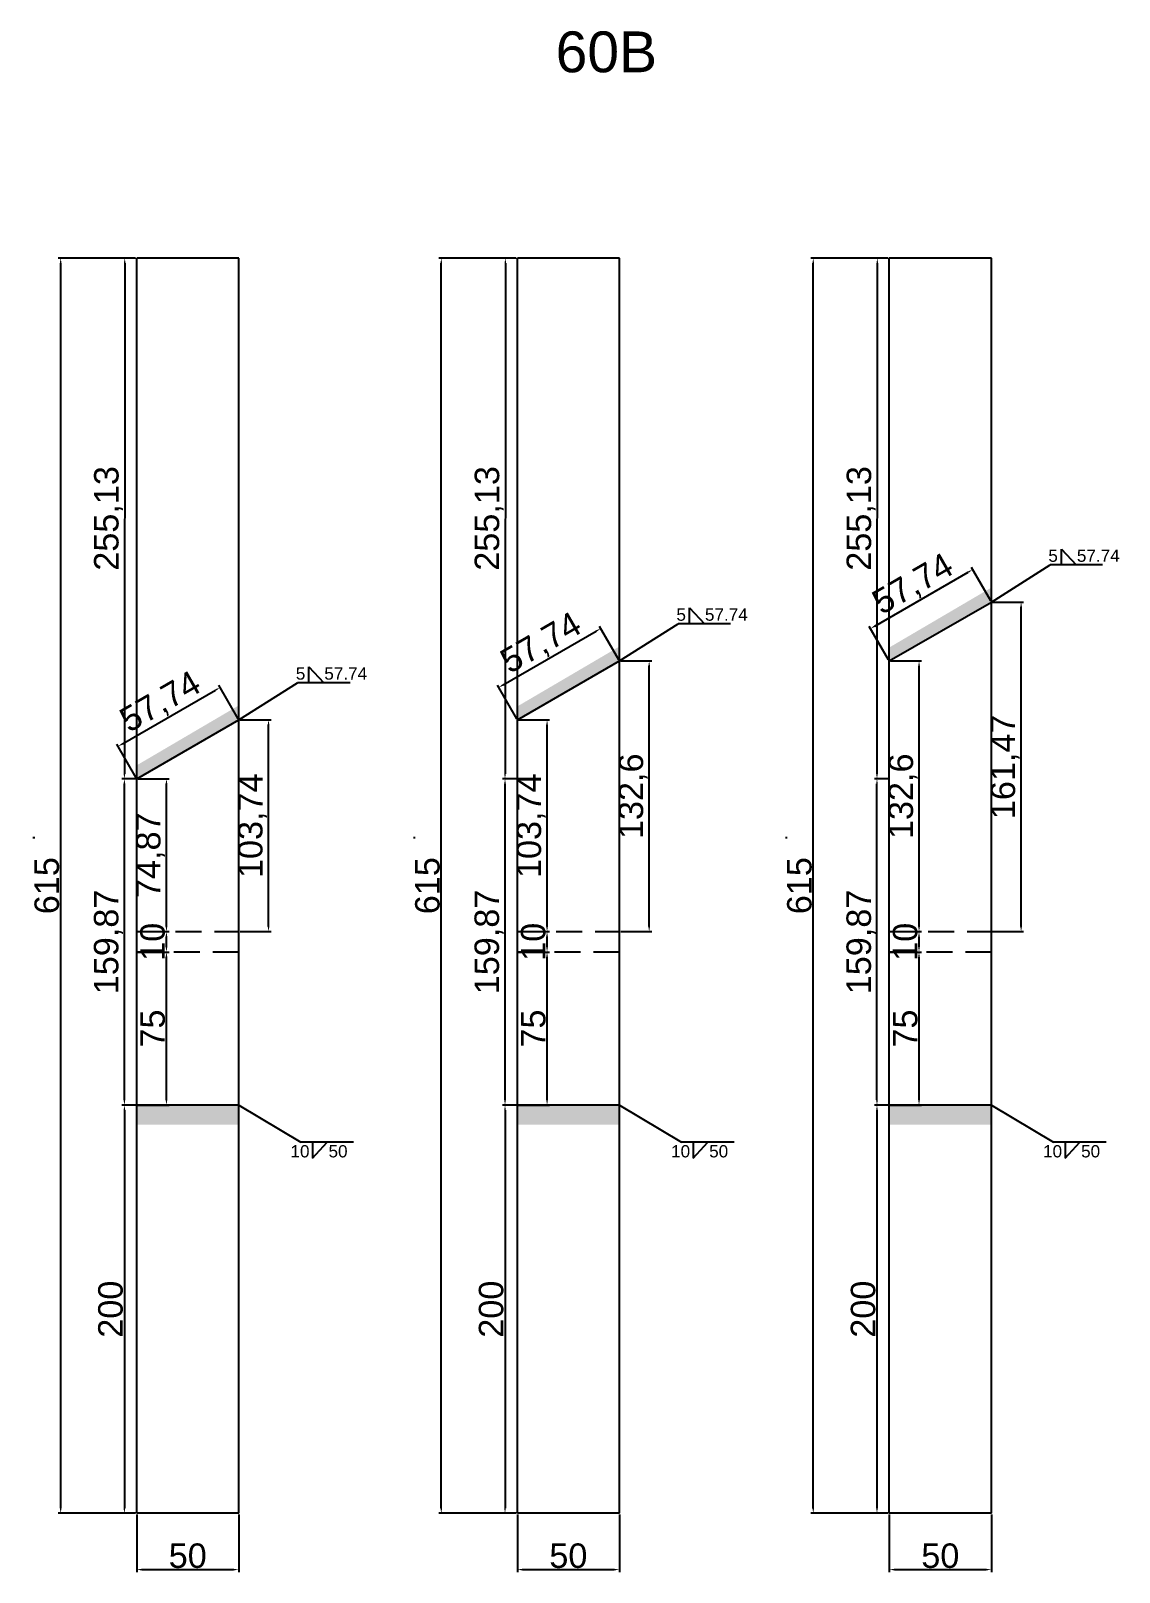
# Model space of a CAD drawing. Header units: millimetres. Extents: x 1455 to 24185, y -7314 to 4772.
# Drawn here: x 16791 to 17324, y 77 to 832 of the extents above; entities that cross this region are included whole.
import ezdxf

# ---------------------------------------------------------------- set-up
doc = ezdxf.new("R2010")
doc.units = ezdxf.units.MM
doc.linetypes.add('DASHED', pattern=[19.05, 12.7, -6.35])
for name, color, linetype in [('尺寸标注', 6, 'Continuous'), ('标号', 4, 'Continuous'), ('焊缝', 250, 'Continuous')]:
    doc.layers.add(name, color=color, linetype=linetype)
doc.styles.get("Standard").update_dxf_attribs({"font": 'arial.ttf'})
doc.dimstyles.new('ISO-25-JHF', dxfattribs={"dimtxt": 12, "dimasz": 2.5, "dimexe": 1.25, "dimexo": 0.625, "dimtad": 1, "dimtxsty": 'Standard', "dimcen": 2.5, "dimadec": 0, "dimazin": 0, "dimtfac": 1, "dimtmove": 0, "dimatfit": 3, "dimfxl": 1, "dimarcsym": 0})

# ---------------------------------------------------------------- blocks, each defined once
blk = doc.blocks.new('*D843')
at = {"layer": 'Defpoints', "color": 0, "transparency": 16777216}
for p in [(16842.92, 105.49), (16892.92, 105.49), (16892.92, 77.9)]:
    blk.add_point(p, dxfattribs=at)
at = {"layer": '尺寸标注', "color": 0, "lineweight": -2, "transparency": 16777216}
for p, q in [((16842.92, 104.86), (16842.92, 76.65)), ((16892.92, 104.86), (16892.92, 76.65)), ((16845.42, 77.9), (16890.42, 77.9))]:
    blk.add_line(p, q, dxfattribs=at)
at = {"layer": '尺寸标注', "color": 0, "transparency": 16777216}
for points in [[(16845.42, 78.32), (16845.42, 77.48), (16842.92, 77.9)], [(16890.42, 78.32), (16890.42, 77.48), (16892.92, 77.9)]]:
    blk.add_solid(points, dxfattribs=at)
at = {"layer": '尺寸标注', "color": 0, "transparency": 16777216, "insert": (16867.92, 84.65), "char_height": 12, "attachment_point": 5}
blk.add_mtext('50', dxfattribs=at)
blk = doc.blocks.new('*D844')
at = {"layer": 'Defpoints', "color": 0, "transparency": 16777216}
for p in [(16842.21, 390.49), (16857.49, 390.49), (16842.21, 380.49)]:
    blk.add_point(p, dxfattribs=at)
at = {"layer": '尺寸标注', "color": 0, "lineweight": -2, "transparency": 16777216}
for p, q in [((16842.84, 390.49), (16858.74, 390.49)), ((16857.49, 382.99), (16857.49, 387.99)), ((16842.84, 380.49), (16858.74, 380.49))]:
    blk.add_line(p, q, dxfattribs=at)
at = {"layer": '尺寸标注', "color": 0, "transparency": 16777216}
for points in [[(16857.07, 387.99), (16857.9, 387.99), (16857.49, 390.49)], [(16857.07, 382.99), (16857.9, 382.99), (16857.49, 380.49)]]:
    blk.add_solid(points, dxfattribs=at)
at = {"layer": '尺寸标注', "color": 0, "transparency": 16777216, "insert": (16850.74, 385.49), "char_height": 12, "attachment_point": 5, "rotation": 90}
blk.add_mtext('10', dxfattribs=at)
blk = doc.blocks.new('*D845')
at = {"layer": 'Defpoints', "color": 0, "transparency": 16777216}
for p in [(16836.89, 465.36), (16842.92, 465.36), (16842.92, 305.49)]:
    blk.add_point(p, dxfattribs=at)
at = {"layer": '尺寸标注', "color": 0, "lineweight": -2, "transparency": 16777216}
for p, q in [((16842.3, 465.36), (16835.64, 465.36)), ((16836.89, 307.99), (16836.89, 462.86)), ((16842.3, 305.49), (16835.64, 305.49))]:
    blk.add_line(p, q, dxfattribs=at)
at = {"layer": '尺寸标注', "color": 0, "transparency": 16777216}
for points in [[(16836.47, 462.86), (16837.3, 462.86), (16836.89, 465.36)], [(16836.47, 307.99), (16837.3, 307.99), (16836.89, 305.49)]]:
    blk.add_solid(points, dxfattribs=at)
at = {"layer": '尺寸标注', "color": 0, "transparency": 16777216, "insert": (16829.05, 385.42), "char_height": 12, "attachment_point": 5, "rotation": 90}
blk.add_mtext('159,87', dxfattribs=at)
blk = doc.blocks.new('*D846')
at = {"layer": 'Defpoints', "color": 0, "transparency": 16777216}
for p in [(16805.66, 720.49), (16842.92, 720.49), (16842.92, 105.49)]:
    blk.add_point(p, dxfattribs=at)
at = {"layer": '尺寸标注', "color": 0, "lineweight": -2, "transparency": 16777216}
for p, q in [((16842.3, 720.49), (16804.41, 720.49)), ((16805.66, 107.99), (16805.66, 717.99)), ((16842.3, 105.49), (16804.41, 105.49))]:
    blk.add_line(p, q, dxfattribs=at)
at = {"layer": '尺寸标注', "color": 0, "transparency": 16777216}
for points in [[(16805.25, 717.99), (16806.08, 717.99), (16805.66, 720.49)], [(16805.25, 107.99), (16806.08, 107.99), (16805.66, 105.49)]]:
    blk.add_solid(points, dxfattribs=at)
at = {"layer": '尺寸标注', "color": 0, "transparency": 16777216, "insert": (16798.91, 412.99), "char_height": 12, "attachment_point": 5, "rotation": 90}
blk.add_mtext('615', dxfattribs=at)
blk = doc.blocks.new('*D847')
at = {"layer": 'Defpoints', "color": 0, "transparency": 16777216}
for p in [(16883.75, 510.11), (16892.92, 494.22), (16842.92, 465.36)]:
    blk.add_point(p, dxfattribs=at)
at = {"layer": '尺寸标注', "color": 0, "lineweight": -2, "transparency": 16777216}
for p, q in [((16835.92, 482.49), (16881.59, 508.86)), ((16892.61, 494.76), (16883.13, 511.19)), ((16842.61, 465.9), (16833.13, 482.32))]:
    blk.add_line(p, q, dxfattribs=at)
at = {"layer": '尺寸标注', "color": 0, "transparency": 16777216}
for points in [[(16881.38, 509.22), (16881.8, 508.49), (16883.75, 510.11)], [(16835.71, 482.85), (16836.13, 482.13), (16833.75, 481.24)]]:
    blk.add_solid(points, dxfattribs=at)
at = {"layer": '尺寸标注', "color": 0, "transparency": 16777216, "insert": (16854.85, 502.44), "char_height": 12, "attachment_point": 5, "rotation": 30}
blk.add_mtext('57,74', dxfattribs=at)
blk = doc.blocks.new('*D848')
at = {"layer": 'Defpoints', "color": 0, "transparency": 16777216}
for p in [(16842.92, 720.49), (16836.89, 465.36), (16842.76, 465.36)]:
    blk.add_point(p, dxfattribs=at)
at = {"layer": '尺寸标注', "color": 0, "lineweight": -2, "transparency": 16777216}
for p, q in [((16842.3, 720.49), (16835.8, 720.49)), ((16837.05, 717.99), (16836.89, 467.86)), ((16842.13, 465.36), (16835.64, 465.36))]:
    blk.add_line(p, q, dxfattribs=at)
at = {"layer": '尺寸标注', "color": 0, "transparency": 16777216}
for points in [[(16836.63, 717.99), (16837.47, 717.99), (16837.05, 720.49)], [(16836.47, 467.86), (16837.31, 467.86), (16836.89, 465.36)]]:
    blk.add_solid(points, dxfattribs=at)
at = {"layer": '尺寸标注', "color": 0, "transparency": 16777216, "insert": (16829.13, 592.93), "char_height": 12, "attachment_point": 5, "rotation": 89.96337}
blk.add_mtext('255,13', dxfattribs=at)
blk = doc.blocks.new('*D849')
at = {"layer": 'Defpoints', "color": 0, "transparency": 16777216}
for p in [(16842.92, 305.49), (16836.89, 105.49), (16842.92, 105.49)]:
    blk.add_point(p, dxfattribs=at)
at = {"layer": '尺寸标注', "color": 0, "lineweight": -2, "transparency": 16777216}
for p, q in [((16842.3, 305.49), (16835.64, 305.49)), ((16836.89, 302.99), (16836.89, 107.99)), ((16842.3, 105.49), (16835.64, 105.49))]:
    blk.add_line(p, q, dxfattribs=at)
at = {"layer": '尺寸标注', "color": 0, "transparency": 16777216}
for points in [[(16836.47, 302.99), (16837.3, 302.99), (16836.89, 305.49)], [(16836.47, 107.99), (16837.3, 107.99), (16836.89, 105.49)]]:
    blk.add_solid(points, dxfattribs=at)
at = {"layer": '尺寸标注', "color": 0, "transparency": 16777216, "insert": (16830.13, 205.49), "char_height": 12, "attachment_point": 5, "rotation": 90}
blk.add_mtext('200', dxfattribs=at)
blk = doc.blocks.new('*D853')
at = {"layer": 'Defpoints', "color": 0, "transparency": 16777216}
for p in [(16842.92, 465.36), (16857.51, 465.36), (16842.92, 390.49)]:
    blk.add_point(p, dxfattribs=at)
at = {"layer": '尺寸标注', "color": 0, "lineweight": -2, "transparency": 16777216}
for p, q in [((16843.55, 465.36), (16858.76, 465.36)), ((16857.51, 392.99), (16857.51, 462.86)), ((16843.55, 390.49), (16858.76, 390.49))]:
    blk.add_line(p, q, dxfattribs=at)
at = {"layer": '尺寸标注', "color": 0, "transparency": 16777216}
for points in [[(16857.09, 462.86), (16857.92, 462.86), (16857.51, 465.36)], [(16857.09, 392.99), (16857.92, 392.99), (16857.51, 390.49)]]:
    blk.add_solid(points, dxfattribs=at)
at = {"layer": '尺寸标注', "color": 0, "transparency": 16777216, "insert": (16849.67, 427.92), "char_height": 12, "attachment_point": 5, "rotation": 90}
blk.add_mtext('74,87', dxfattribs=at)
blk = doc.blocks.new('*D854')
at = {"layer": 'Defpoints', "color": 0, "transparency": 16777216}
for p in [(16892.92, 494.22), (16907.51, 494.22), (16892.92, 390.49)]:
    blk.add_point(p, dxfattribs=at)
at = {"layer": '尺寸标注', "color": 0, "lineweight": -2, "transparency": 16777216}
for p, q in [((16893.55, 494.22), (16908.76, 494.22)), ((16907.51, 392.99), (16907.51, 491.72)), ((16893.55, 390.49), (16908.76, 390.49))]:
    blk.add_line(p, q, dxfattribs=at)
at = {"layer": '尺寸标注', "color": 0, "transparency": 16777216}
for points in [[(16907.09, 491.72), (16907.92, 491.72), (16907.51, 494.22)], [(16907.09, 392.99), (16907.92, 392.99), (16907.51, 390.49)]]:
    blk.add_solid(points, dxfattribs=at)
at = {"layer": '尺寸标注', "color": 0, "transparency": 16777216, "insert": (16899.67, 442.36), "char_height": 12, "attachment_point": 5, "rotation": 90}
blk.add_mtext('103,74', dxfattribs=at)
blk = doc.blocks.new('*D857')
at = {"layer": 'Defpoints', "color": 0, "transparency": 16777216}
for p in [(16842.21, 380.49), (16857.49, 380.49), (16842.21, 305.49)]:
    blk.add_point(p, dxfattribs=at)
at = {"layer": '尺寸标注', "color": 0, "lineweight": -2, "transparency": 16777216}
for p, q in [((16842.84, 380.49), (16858.74, 380.49)), ((16857.49, 307.99), (16857.49, 377.99)), ((16842.84, 305.49), (16858.74, 305.49))]:
    blk.add_line(p, q, dxfattribs=at)
at = {"layer": '尺寸标注', "color": 0, "transparency": 16777216}
for points in [[(16857.07, 377.99), (16857.9, 377.99), (16857.49, 380.49)], [(16857.07, 307.99), (16857.9, 307.99), (16857.49, 305.49)]]:
    blk.add_solid(points, dxfattribs=at)
at = {"layer": '尺寸标注', "color": 0, "transparency": 16777216, "insert": (16850.76, 342.99), "char_height": 12, "attachment_point": 5, "rotation": 90}
blk.add_mtext('75', dxfattribs=at)
blk = doc.blocks.new('*D858')
at = {"layer": 'Defpoints', "color": 0, "transparency": 16777216}
for p in [(17029.42, 105.49), (17079.42, 105.49), (17079.42, 77.9)]:
    blk.add_point(p, dxfattribs=at)
at = {"layer": '尺寸标注', "color": 0, "lineweight": -2, "transparency": 16777216}
for p, q in [((17029.42, 104.86), (17029.42, 76.65)), ((17079.42, 104.86), (17079.42, 76.65)), ((17031.92, 77.9), (17076.92, 77.9))]:
    blk.add_line(p, q, dxfattribs=at)
at = {"layer": '尺寸标注', "color": 0, "transparency": 16777216}
for points in [[(17031.92, 78.32), (17031.92, 77.48), (17029.42, 77.9)], [(17076.92, 78.32), (17076.92, 77.48), (17079.42, 77.9)]]:
    blk.add_solid(points, dxfattribs=at)
at = {"layer": '尺寸标注', "color": 0, "transparency": 16777216, "insert": (17054.42, 84.65), "char_height": 12, "attachment_point": 5}
blk.add_mtext('50', dxfattribs=at)
blk = doc.blocks.new('*D859')
at = {"layer": 'Defpoints', "color": 0, "transparency": 16777216}
for p in [(17028.71, 390.49), (17043.99, 390.49), (17028.71, 380.49)]:
    blk.add_point(p, dxfattribs=at)
at = {"layer": '尺寸标注', "color": 0, "lineweight": -2, "transparency": 16777216}
for p, q in [((17029.33, 390.49), (17045.24, 390.49)), ((17043.99, 382.99), (17043.99, 387.99)), ((17029.33, 380.49), (17045.24, 380.49))]:
    blk.add_line(p, q, dxfattribs=at)
at = {"layer": '尺寸标注', "color": 0, "transparency": 16777216}
for points in [[(17043.57, 387.99), (17044.4, 387.99), (17043.99, 390.49)], [(17043.57, 382.99), (17044.4, 382.99), (17043.99, 380.49)]]:
    blk.add_solid(points, dxfattribs=at)
at = {"layer": '尺寸标注', "color": 0, "transparency": 16777216, "insert": (17037.23, 385.49), "char_height": 12, "attachment_point": 5, "rotation": 90}
blk.add_mtext('10', dxfattribs=at)
blk = doc.blocks.new('*D860')
at = {"layer": 'Defpoints', "color": 0, "transparency": 16777216}
for p in [(17023.39, 465.36), (17029.42, 465.36), (17029.42, 305.49)]:
    blk.add_point(p, dxfattribs=at)
at = {"layer": '尺寸标注', "color": 0, "lineweight": -2, "transparency": 16777216}
for p, q in [((17028.8, 465.36), (17022.14, 465.36)), ((17023.39, 307.99), (17023.39, 462.86)), ((17028.8, 305.49), (17022.14, 305.49))]:
    blk.add_line(p, q, dxfattribs=at)
at = {"layer": '尺寸标注', "color": 0, "transparency": 16777216}
for points in [[(17022.97, 462.86), (17023.8, 462.86), (17023.39, 465.36)], [(17022.97, 307.99), (17023.8, 307.99), (17023.39, 305.49)]]:
    blk.add_solid(points, dxfattribs=at)
at = {"layer": '尺寸标注', "color": 0, "transparency": 16777216, "insert": (17015.55, 385.42), "char_height": 12, "attachment_point": 5, "rotation": 90}
blk.add_mtext('159,87', dxfattribs=at)
blk = doc.blocks.new('*D861')
at = {"layer": 'Defpoints', "color": 0, "transparency": 16777216}
for p in [(16992.16, 720.49), (17029.42, 720.49), (17029.42, 105.49)]:
    blk.add_point(p, dxfattribs=at)
at = {"layer": '尺寸标注', "color": 0, "lineweight": -2, "transparency": 16777216}
for p, q in [((17028.8, 720.49), (16990.91, 720.49)), ((16992.16, 107.99), (16992.16, 717.99)), ((17028.8, 105.49), (16990.91, 105.49))]:
    blk.add_line(p, q, dxfattribs=at)
at = {"layer": '尺寸标注', "color": 0, "transparency": 16777216}
for points in [[(16991.74, 717.99), (16992.58, 717.99), (16992.16, 720.49)], [(16991.74, 107.99), (16992.58, 107.99), (16992.16, 105.49)]]:
    blk.add_solid(points, dxfattribs=at)
at = {"layer": '尺寸标注', "color": 0, "transparency": 16777216, "insert": (16985.41, 412.99), "char_height": 12, "attachment_point": 5, "rotation": 90}
blk.add_mtext('615', dxfattribs=at)
blk = doc.blocks.new('*D862')
at = {"layer": 'Defpoints', "color": 0, "transparency": 16777216}
for p in [(17070.25, 538.97), (17079.42, 523.09), (17029.42, 494.22)]:
    blk.add_point(p, dxfattribs=at)
at = {"layer": '尺寸标注', "color": 0, "lineweight": -2, "transparency": 16777216}
for p, q in [((17022.42, 511.36), (17068.09, 537.72)), ((17079.11, 523.63), (17069.63, 540.06)), ((17029.11, 494.76), (17019.63, 511.19))]:
    blk.add_line(p, q, dxfattribs=at)
at = {"layer": '尺寸标注', "color": 0, "transparency": 16777216}
for points in [[(17067.88, 538.08), (17068.29, 537.36), (17070.25, 538.97)], [(17022.21, 511.72), (17022.62, 510.99), (17020.25, 510.11)]]:
    blk.add_solid(points, dxfattribs=at)
at = {"layer": '尺寸标注', "color": 0, "transparency": 16777216, "insert": (17041.35, 531.3), "char_height": 12, "attachment_point": 5, "rotation": 30}
blk.add_mtext('57,74', dxfattribs=at)
blk = doc.blocks.new('*D863')
at = {"layer": 'Defpoints', "color": 0, "transparency": 16777216}
for p in [(17029.42, 720.49), (17023.39, 465.36), (17029.26, 465.36)]:
    blk.add_point(p, dxfattribs=at)
at = {"layer": '尺寸标注', "color": 0, "lineweight": -2, "transparency": 16777216}
for p, q in [((17028.8, 720.49), (17022.3, 720.49)), ((17023.55, 717.99), (17023.39, 467.86)), ((17028.63, 465.36), (17022.14, 465.36))]:
    blk.add_line(p, q, dxfattribs=at)
at = {"layer": '尺寸标注', "color": 0, "transparency": 16777216}
for points in [[(17023.13, 717.99), (17023.96, 717.99), (17023.55, 720.49)], [(17022.97, 467.86), (17023.8, 467.86), (17023.39, 465.36)]]:
    blk.add_solid(points, dxfattribs=at)
at = {"layer": '尺寸标注', "color": 0, "transparency": 16777216, "insert": (17015.63, 592.93), "char_height": 12, "attachment_point": 5, "rotation": 89.96337}
blk.add_mtext('255,13', dxfattribs=at)
blk = doc.blocks.new('*D864')
at = {"layer": 'Defpoints', "color": 0, "transparency": 16777216}
for p in [(17029.42, 305.49), (17023.39, 105.49), (17029.42, 105.49)]:
    blk.add_point(p, dxfattribs=at)
at = {"layer": '尺寸标注', "color": 0, "lineweight": -2, "transparency": 16777216}
for p, q in [((17028.8, 305.49), (17022.14, 305.49)), ((17023.39, 302.99), (17023.39, 107.99)), ((17028.8, 105.49), (17022.14, 105.49))]:
    blk.add_line(p, q, dxfattribs=at)
at = {"layer": '尺寸标注', "color": 0, "transparency": 16777216}
for points in [[(17022.97, 302.99), (17023.8, 302.99), (17023.39, 305.49)], [(17022.97, 107.99), (17023.8, 107.99), (17023.39, 105.49)]]:
    blk.add_solid(points, dxfattribs=at)
at = {"layer": '尺寸标注', "color": 0, "transparency": 16777216, "insert": (17016.63, 205.49), "char_height": 12, "attachment_point": 5, "rotation": 90}
blk.add_mtext('200', dxfattribs=at)
blk = doc.blocks.new('*D865')
at = {"layer": 'Defpoints', "color": 0, "transparency": 16777216}
for p in [(17029.4, 494.22), (17043.99, 494.22), (17029.4, 390.49)]:
    blk.add_point(p, dxfattribs=at)
at = {"layer": '尺寸标注', "color": 0, "lineweight": -2, "transparency": 16777216}
for p, q in [((17030.03, 494.22), (17045.24, 494.22)), ((17043.99, 392.99), (17043.99, 491.72)), ((17030.03, 390.49), (17045.24, 390.49))]:
    blk.add_line(p, q, dxfattribs=at)
at = {"layer": '尺寸标注', "color": 0, "transparency": 16777216}
for points in [[(17043.57, 491.72), (17044.4, 491.72), (17043.99, 494.22)], [(17043.57, 392.99), (17044.4, 392.99), (17043.99, 390.49)]]:
    blk.add_solid(points, dxfattribs=at)
at = {"layer": '尺寸标注', "color": 0, "transparency": 16777216, "insert": (17036.15, 442.36), "char_height": 12, "attachment_point": 5, "rotation": 90}
blk.add_mtext('103,74', dxfattribs=at)
blk = doc.blocks.new('*D866')
at = {"layer": 'Defpoints', "color": 0, "transparency": 16777216}
for p in [(17028.71, 380.49), (17043.99, 380.49), (17028.71, 305.49)]:
    blk.add_point(p, dxfattribs=at)
at = {"layer": '尺寸标注', "color": 0, "lineweight": -2, "transparency": 16777216}
for p, q in [((17029.33, 380.49), (17045.24, 380.49)), ((17043.99, 307.99), (17043.99, 377.99)), ((17029.33, 305.49), (17045.24, 305.49))]:
    blk.add_line(p, q, dxfattribs=at)
at = {"layer": '尺寸标注', "color": 0, "transparency": 16777216}
for points in [[(17043.57, 377.99), (17044.4, 377.99), (17043.99, 380.49)], [(17043.57, 307.99), (17044.4, 307.99), (17043.99, 305.49)]]:
    blk.add_solid(points, dxfattribs=at)
at = {"layer": '尺寸标注', "color": 0, "transparency": 16777216, "insert": (17037.26, 342.99), "char_height": 12, "attachment_point": 5, "rotation": 90}
blk.add_mtext('75', dxfattribs=at)
blk = doc.blocks.new('*D867')
at = {"layer": 'Defpoints', "color": 0, "transparency": 16777216}
for p in [(17211.67, 105.49), (17261.67, 105.49), (17261.67, 77.9)]:
    blk.add_point(p, dxfattribs=at)
at = {"layer": '尺寸标注', "color": 0, "lineweight": -2, "transparency": 16777216}
for p, q in [((17211.67, 104.86), (17211.67, 76.65)), ((17261.67, 104.86), (17261.67, 76.65)), ((17214.17, 77.9), (17259.17, 77.9))]:
    blk.add_line(p, q, dxfattribs=at)
at = {"layer": '尺寸标注', "color": 0, "transparency": 16777216}
for points in [[(17214.17, 78.32), (17214.17, 77.48), (17211.67, 77.9)], [(17259.17, 78.32), (17259.17, 77.48), (17261.67, 77.9)]]:
    blk.add_solid(points, dxfattribs=at)
at = {"layer": '尺寸标注', "color": 0, "transparency": 16777216, "insert": (17236.67, 84.65), "char_height": 12, "attachment_point": 5}
blk.add_mtext('50', dxfattribs=at)
blk = doc.blocks.new('*D868')
at = {"layer": 'Defpoints', "color": 0, "transparency": 16777216}
for p in [(17210.96, 390.49), (17226.23, 390.49), (17210.96, 380.49)]:
    blk.add_point(p, dxfattribs=at)
at = {"layer": '尺寸标注', "color": 0, "lineweight": -2, "transparency": 16777216}
for p, q in [((17211.58, 390.49), (17227.48, 390.49)), ((17226.23, 382.99), (17226.23, 387.99)), ((17211.58, 380.49), (17227.48, 380.49))]:
    blk.add_line(p, q, dxfattribs=at)
at = {"layer": '尺寸标注', "color": 0, "transparency": 16777216}
for points in [[(17225.82, 387.99), (17226.65, 387.99), (17226.23, 390.49)], [(17225.82, 382.99), (17226.65, 382.99), (17226.23, 380.49)]]:
    blk.add_solid(points, dxfattribs=at)
at = {"layer": '尺寸标注', "color": 0, "transparency": 16777216, "insert": (17219.48, 385.49), "char_height": 12, "attachment_point": 5, "rotation": 90}
blk.add_mtext('10', dxfattribs=at)
blk = doc.blocks.new('*D869')
at = {"layer": 'Defpoints', "color": 0, "transparency": 16777216}
for p in [(17205.63, 465.36), (17211.67, 465.36), (17211.67, 305.49)]:
    blk.add_point(p, dxfattribs=at)
at = {"layer": '尺寸标注', "color": 0, "lineweight": -2, "transparency": 16777216}
for p, q in [((17211.04, 465.36), (17204.38, 465.36)), ((17205.63, 307.99), (17205.63, 462.86)), ((17211.04, 305.49), (17204.38, 305.49))]:
    blk.add_line(p, q, dxfattribs=at)
at = {"layer": '尺寸标注', "color": 0, "transparency": 16777216}
for points in [[(17205.22, 462.86), (17206.05, 462.86), (17205.63, 465.36)], [(17205.22, 307.99), (17206.05, 307.99), (17205.63, 305.49)]]:
    blk.add_solid(points, dxfattribs=at)
at = {"layer": '尺寸标注', "color": 0, "transparency": 16777216, "insert": (17197.8, 385.42), "char_height": 12, "attachment_point": 5, "rotation": 90}
blk.add_mtext('159,87', dxfattribs=at)
blk = doc.blocks.new('*D870')
at = {"layer": 'Defpoints', "color": 0, "transparency": 16777216}
for p in [(17174.41, 720.49), (17211.67, 720.49), (17211.67, 105.49)]:
    blk.add_point(p, dxfattribs=at)
at = {"layer": '尺寸标注', "color": 0, "lineweight": -2, "transparency": 16777216}
for p, q in [((17211.04, 720.49), (17173.16, 720.49)), ((17174.41, 107.99), (17174.41, 717.99)), ((17211.04, 105.49), (17173.16, 105.49))]:
    blk.add_line(p, q, dxfattribs=at)
at = {"layer": '尺寸标注', "color": 0, "transparency": 16777216}
for points in [[(17173.99, 717.99), (17174.82, 717.99), (17174.41, 720.49)], [(17173.99, 107.99), (17174.82, 107.99), (17174.41, 105.49)]]:
    blk.add_solid(points, dxfattribs=at)
at = {"layer": '尺寸标注', "color": 0, "transparency": 16777216, "insert": (17167.66, 412.99), "char_height": 12, "attachment_point": 5, "rotation": 90}
blk.add_mtext('615', dxfattribs=at)
blk = doc.blocks.new('*D871')
at = {"layer": 'Defpoints', "color": 0, "transparency": 16777216}
for p in [(17252.5, 567.84), (17261.67, 551.96), (17211.67, 523.09)]:
    blk.add_point(p, dxfattribs=at)
at = {"layer": '尺寸标注', "color": 0, "lineweight": -2, "transparency": 16777216}
for p, q in [((17204.66, 540.22), (17250.33, 566.59)), ((17261.36, 552.5), (17251.87, 568.92)), ((17211.36, 523.63), (17201.87, 540.06))]:
    blk.add_line(p, q, dxfattribs=at)
at = {"layer": '尺寸标注', "color": 0, "transparency": 16777216}
for points in [[(17250.13, 566.95), (17250.54, 566.23), (17252.5, 567.84)], [(17204.46, 540.58), (17204.87, 539.86), (17202.5, 538.97)]]:
    blk.add_solid(points, dxfattribs=at)
at = {"layer": '尺寸标注', "color": 0, "transparency": 16777216, "insert": (17223.59, 560.17), "char_height": 12, "attachment_point": 5, "rotation": 30}
blk.add_mtext('57,74', dxfattribs=at)
blk = doc.blocks.new('*D872')
at = {"layer": 'Defpoints', "color": 0, "transparency": 16777216}
for p in [(17211.67, 720.49), (17205.63, 465.36), (17211.5, 465.36)]:
    blk.add_point(p, dxfattribs=at)
at = {"layer": '尺寸标注', "color": 0, "lineweight": -2, "transparency": 16777216}
for p, q in [((17211.04, 720.49), (17204.55, 720.49)), ((17205.79, 717.99), (17205.63, 467.86)), ((17210.88, 465.36), (17204.38, 465.36))]:
    blk.add_line(p, q, dxfattribs=at)
at = {"layer": '尺寸标注', "color": 0, "transparency": 16777216}
for points in [[(17205.38, 717.99), (17206.21, 717.99), (17205.8, 720.49)], [(17205.22, 467.86), (17206.05, 467.86), (17205.63, 465.36)]]:
    blk.add_solid(points, dxfattribs=at)
at = {"layer": '尺寸标注', "color": 0, "transparency": 16777216, "insert": (17197.88, 592.93), "char_height": 12, "attachment_point": 5, "rotation": 89.96337}
blk.add_mtext('255,13', dxfattribs=at)
blk = doc.blocks.new('*D873')
at = {"layer": 'Defpoints', "color": 0, "transparency": 16777216}
for p in [(17211.67, 305.49), (17205.63, 105.49), (17211.67, 105.49)]:
    blk.add_point(p, dxfattribs=at)
at = {"layer": '尺寸标注', "color": 0, "lineweight": -2, "transparency": 16777216}
for p, q in [((17211.04, 305.49), (17204.38, 305.49)), ((17205.63, 302.99), (17205.63, 107.99)), ((17211.04, 105.49), (17204.38, 105.49))]:
    blk.add_line(p, q, dxfattribs=at)
at = {"layer": '尺寸标注', "color": 0, "transparency": 16777216}
for points in [[(17205.22, 302.99), (17206.05, 302.99), (17205.63, 305.49)], [(17205.22, 107.99), (17206.05, 107.99), (17205.63, 105.49)]]:
    blk.add_solid(points, dxfattribs=at)
at = {"layer": '尺寸标注', "color": 0, "transparency": 16777216, "insert": (17198.88, 205.49), "char_height": 12, "attachment_point": 5, "rotation": 90}
blk.add_mtext('200', dxfattribs=at)
blk = doc.blocks.new('*D874')
at = {"layer": 'Defpoints', "color": 0, "transparency": 16777216}
for p in [(17210.96, 380.49), (17226.23, 380.49), (17210.96, 305.49)]:
    blk.add_point(p, dxfattribs=at)
at = {"layer": '尺寸标注', "color": 0, "lineweight": -2, "transparency": 16777216}
for p, q in [((17211.58, 380.49), (17227.48, 380.49)), ((17226.23, 307.99), (17226.23, 377.99)), ((17211.58, 305.49), (17227.48, 305.49))]:
    blk.add_line(p, q, dxfattribs=at)
at = {"layer": '尺寸标注', "color": 0, "transparency": 16777216}
for points in [[(17225.82, 377.99), (17226.65, 377.99), (17226.23, 380.49)], [(17225.82, 307.99), (17226.65, 307.99), (17226.23, 305.49)]]:
    blk.add_solid(points, dxfattribs=at)
at = {"layer": '尺寸标注', "color": 0, "transparency": 16777216, "insert": (17219.51, 342.99), "char_height": 12, "attachment_point": 5, "rotation": 90}
blk.add_mtext('75', dxfattribs=at)
blk = doc.blocks.new('*D875')
at = {"layer": 'Defpoints', "color": 0, "transparency": 16777216}
for p in [(17211.67, 523.09), (17226.25, 523.09), (17211.67, 390.49)]:
    blk.add_point(p, dxfattribs=at)
at = {"layer": '尺寸标注', "color": 0, "lineweight": -2, "transparency": 16777216}
for p, q in [((17212.29, 523.09), (17227.5, 523.09)), ((17226.25, 392.99), (17226.25, 520.59)), ((17212.29, 390.49), (17227.5, 390.49))]:
    blk.add_line(p, q, dxfattribs=at)
at = {"layer": '尺寸标注', "color": 0, "transparency": 16777216}
for points in [[(17225.84, 520.59), (17226.67, 520.59), (17226.25, 523.09)], [(17225.84, 392.99), (17226.67, 392.99), (17226.25, 390.49)]]:
    blk.add_solid(points, dxfattribs=at)
at = {"layer": '尺寸标注', "color": 0, "transparency": 16777216, "insert": (17218.42, 456.79), "char_height": 12, "attachment_point": 5, "rotation": 90}
blk.add_mtext('132,6', dxfattribs=at)
blk = doc.blocks.new('*D876')
at = {"layer": 'Defpoints', "color": 0, "transparency": 16777216}
for p in [(17261.67, 551.96), (17276.25, 551.96), (17261.67, 390.49)]:
    blk.add_point(p, dxfattribs=at)
at = {"layer": '尺寸标注', "color": 0, "lineweight": -2, "transparency": 16777216}
for p, q in [((17262.29, 551.96), (17277.5, 551.96)), ((17276.25, 392.99), (17276.25, 549.46)), ((17262.29, 390.49), (17277.5, 390.49))]:
    blk.add_line(p, q, dxfattribs=at)
at = {"layer": '尺寸标注', "color": 0, "transparency": 16777216}
for points in [[(17275.84, 549.46), (17276.67, 549.46), (17276.25, 551.96)], [(17275.84, 392.99), (17276.67, 392.99), (17276.25, 390.49)]]:
    blk.add_solid(points, dxfattribs=at)
at = {"layer": '尺寸标注', "color": 0, "transparency": 16777216, "insert": (17268.42, 471.22), "char_height": 12, "attachment_point": 5, "rotation": 90}
blk.add_mtext('161,47', dxfattribs=at)
blk = doc.blocks.new('*D877')
at = {"layer": 'Defpoints', "color": 0, "transparency": 16777216}
for p in [(17079.42, 523.09), (17094.01, 523.09), (17079.42, 390.49)]:
    blk.add_point(p, dxfattribs=at)
at = {"layer": '尺寸标注', "color": 0, "lineweight": -2, "transparency": 16777216}
for p, q in [((17080.05, 523.09), (17095.26, 523.09)), ((17094.01, 392.99), (17094.01, 520.59)), ((17080.05, 390.49), (17095.26, 390.49))]:
    blk.add_line(p, q, dxfattribs=at)
at = {"layer": '尺寸标注', "color": 0, "transparency": 16777216}
for points in [[(17093.59, 520.59), (17094.42, 520.59), (17094.01, 523.09)], [(17093.59, 392.99), (17094.42, 392.99), (17094.01, 390.49)]]:
    blk.add_solid(points, dxfattribs=at)
at = {"layer": '尺寸标注', "color": 0, "transparency": 16777216, "insert": (17086.17, 456.79), "char_height": 12, "attachment_point": 5, "rotation": 90}
blk.add_mtext('132,6', dxfattribs=at)

msp = doc.modelspace()

# ---------------------------------------------------------------- hatches: boundary and pattern name
at = {"layer": '焊缝'}
h = msp.add_hatch(color=250, dxfattribs=at)
h.dxf.hatch_style = 1
h.paths.add_polyline_path([(17211.668, 529.689), (17211.668, 523.091), (17261.668, 551.959), (17261.668, 559.028)])
h = msp.add_hatch(color=250, dxfattribs=at)
h.dxf.hatch_style = 1
h.paths.add_polyline_path([(17029.42, 500.821), (17029.42, 494.224), (17079.42, 523.091), (17079.42, 530.161)])
h = msp.add_hatch(color=250, dxfattribs=at)
h.dxf.hatch_style = 1
h.paths.add_polyline_path([(16842.921, 471.954), (16842.921, 465.356), (16892.921, 494.224), (16892.921, 501.293)])
h = msp.add_hatch(color=250, dxfattribs=at)
h.dxf.hatch_style = 1
h.paths.add_polyline_path([(16842.921, 305.919), (16842.921, 295.919), (16892.921, 295.919), (16892.921, 305.489)])
h = msp.add_hatch(color=250, dxfattribs=at)
h.dxf.hatch_style = 1
h.paths.add_polyline_path([(17029.42, 305.919), (17029.42, 295.919), (17079.42, 295.919), (17079.42, 305.489)])
h = msp.add_hatch(color=250, dxfattribs=at)
h.dxf.hatch_style = 1
h.paths.add_polyline_path([(17211.668, 305.919), (17211.668, 295.919), (17261.668, 295.919), (17261.668, 305.489)])

# ---------------------------------------------------------------- linework, layer by layer
for p, q in [((16842.921, 105.489), (16842.921, 720.489)), ((16892.921, 720.489), (16842.921, 720.489)), ((16892.921, 105.489), (16892.921, 720.489)), ((17029.42, 105.489), (17029.42, 720.489)), ((17079.42, 720.489), (17029.42, 720.489)), ((17079.42, 105.489), (17079.42, 720.489)), ((17211.668, 105.489), (17211.668, 720.489)), ((17261.668, 720.489), (17211.668, 720.489)), ((17261.668, 105.489), (17261.668, 720.489)), ((17211.668, 523.091), (17261.668, 551.959)), ((17029.42, 494.224), (17079.42, 523.091)), ((16842.921, 465.356), (16892.921, 494.224)), ((16892.921, 305.489), (16842.921, 305.489)), ((17079.42, 305.489), (17029.42, 305.489)), ((17261.668, 305.489), (17211.668, 305.489)), ((16892.921, 105.489), (16842.921, 105.489)), ((17079.42, 105.489), (17029.42, 105.489)), ((17261.668, 105.489), (17211.668, 105.489))]:
    msp.add_line(p, q)
at = {"linetype": 'DASHED'}
for p, q in [((16842.921, 390.489), (16892.921, 390.489)), ((17029.42, 390.489), (17079.42, 390.489)), ((17211.668, 390.489), (17261.668, 390.489)), ((16892.921, 380.489), (16842.921, 380.489)), ((17079.42, 380.489), (17029.42, 380.489)), ((17261.668, 380.489), (17211.668, 380.489))]:
    msp.add_line(p, q, dxfattribs=at)
at = {"layer": '尺寸标注'}
for p, q in [((17296.075, 570.148), (17296.075, 577.913)), ((17296.075, 577.913), (17303.306, 570.148)), ((17261.668, 551.959), (17290.425, 570.148)), ((17316.188, 570.148), (17290.425, 570.148)), ((17113.828, 541.281), (17113.828, 549.045)), ((17113.828, 549.045), (17121.059, 541.281)), ((17079.42, 523.091), (17108.178, 541.281)), ((17133.941, 541.281), (17108.178, 541.281)), ((16927.328, 512.413), (16927.328, 520.178)), ((16927.328, 520.178), (16934.56, 512.413)), ((16892.921, 494.224), (16921.679, 512.413)), ((16947.441, 512.413), (16921.679, 512.413)), ((16792.921, 436.489), (16792.049, 436.489)), ((16979.42, 436.489), (16978.548, 436.489)), ((17161.668, 436.489), (17160.795, 436.489)), ((16892.921, 305.489), (16923.371, 287.299)), ((17079.42, 305.489), (17109.87, 287.299)), ((17261.668, 305.489), (17292.117, 287.299)), ((16949.134, 287.299), (16923.371, 287.299)), ((16929.021, 287.299), (16929.021, 279.534)), ((16929.021, 279.534), (16936.253, 287.299)), ((17135.633, 287.299), (17109.87, 287.299)), ((17115.52, 287.299), (17115.52, 279.534)), ((17115.52, 279.534), (17122.752, 287.299)), ((17317.88, 287.299), (17292.117, 287.299)), ((17297.767, 287.299), (17297.767, 279.534)), ((17297.767, 279.534), (17304.999, 287.299))]:
    msp.add_line(p, q, dxfattribs=at)

# ---------------------------------------------------------------- texts
at = {"layer": '尺寸标注', "char_height": 6}
for s, insert, attachment_point in [('5    57.74', (17289.605, 577.666), 1), ('5    57.74', (17107.358, 548.798), 1), ('5    57.74', (16920.858, 519.93), 1), ('10    50', (16918.264, 279.782), 7), ('10    50', (17104.763, 279.782), 7), ('10    50', (17287.011, 279.782), 7)]:
    msp.add_mtext_dynamic_manual_height_columns(s, width=68.30832, gutter_width=12.5, heights=[0], dxfattribs=dict(at, insert=insert, attachment_point=attachment_point))
at = {"layer": '标号', "insert": (17048.193, 831.529), "char_height": 20, "attachment_point": 1}
msp.add_mtext_dynamic_manual_height_columns('60B', width=70.10425, gutter_width=12.5, heights=[0], dxfattribs=at)

# ---------------------------------------------------------------- dimensions: what is measured, and where the dimension line sits
at = {"layer": '尺寸标注'}
for p1, p2, distance, picture, middle in [((16842.921, 105.489), (16842.921, 720.489), 37.259, '*D846', (16798.91, 412.989)), ((16842.921, 720.489), (16842.758, 465.356), -5.871, '*D848', (16829.132, 592.931)), ((17029.42, 105.489), (17029.42, 720.489), 37.259, '*D861', (16985.409, 412.989)), ((17029.42, 720.489), (17029.257, 465.356), -5.871, '*D863', (17015.631, 592.931)), ((17211.668, 105.489), (17211.668, 720.489), 37.259, '*D870', (17167.656, 412.989)), ((17211.668, 720.489), (17211.505, 465.356), -5.871, '*D872', (17197.878, 592.931)), ((17211.668, 523.091), (17261.668, 551.959), 18.338, '*D871', (17223.593, 560.172)), ((17261.668, 390.489), (17261.668, 551.959), -14.585, '*D876', (17268.416, 471.224)), ((17029.4203, 494.2236), (17079.4203, 523.0911), 18.3383, '*D862', (17041.3452, 531.3041)), ((17079.42, 390.489), (17079.42, 523.091), -14.585, '*D877', (17086.169, 456.79)), ((17211.668, 390.489), (17211.668, 523.091), -14.585, '*D875', (17218.416, 456.79)), ((16842.921, 465.356), (16892.921, 494.224), 18.338, '*D847', (16854.846, 502.437)), ((16892.92121, 390.48857), (16892.92121, 494.2236), -14.58525, '*D854', (16899.67, 442.35608)), ((17029.40112, 390.48857), (17029.40112, 494.2236), -14.58525, '*D865', (17036.14991, 442.35608)), ((16842.921, 305.489), (16842.921, 465.356), 6.034, '*D845', (16829.05, 385.422)), ((16842.921, 390.489), (16842.921, 465.356), -14.585, '*D853', (16849.67, 427.922)), ((17029.42, 305.489), (17029.42, 465.356), 6.034, '*D860', (17015.55, 385.422)), ((17211.668, 305.489), (17211.668, 465.356), 6.034, '*D869', (17197.797, 385.422)), ((16842.921, 305.489), (16842.921, 105.489), -6.034, '*D849', (16830.135, 205.489)), ((17029.42, 305.489), (17029.42, 105.489), -6.034, '*D864', (17016.634, 205.489)), ((17211.668, 305.489), (17211.668, 105.489), -6.034, '*D873', (17198.881, 205.489)), ((16842.921, 105.489), (16892.921, 105.489), -27.59, '*D843', (16867.921, 84.65)), ((17029.42, 105.489), (17079.42, 105.489), -27.59, '*D858', (17054.42, 84.65)), ((17211.668, 105.489), (17261.668, 105.489), -27.59, '*D867', (17236.668, 84.65))]:
    dim = msp.add_aligned_dim(p1=p1, p2=p2, distance=distance, dimstyle='ISO-25-JHF', dxfattribs=at)
    dim.commit()
    dim.dimension.update_dxf_attribs({"geometry": picture, "text_midpoint": middle})
for base, p1, p2, picture, middle in [((16857.487, 390.489), (16842.21, 380.489), (16842.21, 390.489), '*D844', (16857.487, 385.489)), ((17043.986, 390.489), (17028.709, 380.489), (17028.709, 390.489), '*D859', (17043.986, 385.489)), ((17226.234, 390.489), (17210.957, 380.489), (17210.957, 390.489), '*D868', (17226.234, 385.489)), ((16857.487, 380.489), (16842.21, 305.489), (16842.21, 380.489), '*D857', (16857.487, 342.989)), ((17043.986, 380.489), (17028.709, 305.489), (17028.709, 380.489), '*D866', (17043.986, 342.989)), ((17226.234, 380.489), (17210.957, 305.489), (17210.957, 380.489), '*D874', (17226.234, 342.989))]:
    dim = msp.add_linear_dim(base=base, p1=p1, p2=p2, angle=90, dimstyle='ISO-25-JHF', dxfattribs=at)
    dim.commit()
    dim.dimension.update_dxf_attribs({"geometry": picture, "text_midpoint": middle, "dimtype": 161})

doc.saveas('drawing.dxf')
